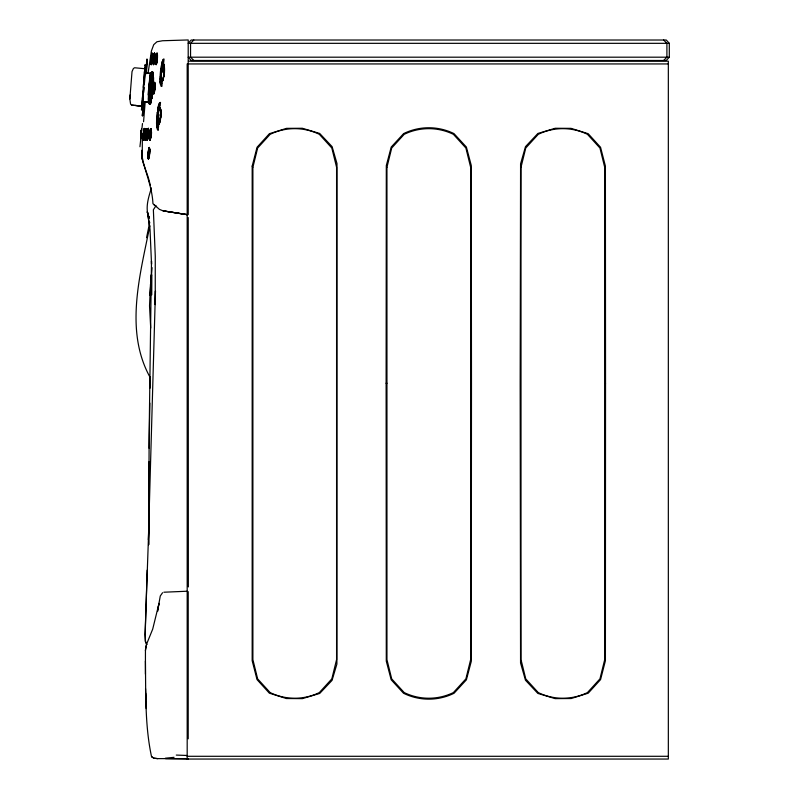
<?xml version="1.0" encoding="UTF-8"?>
<svg xmlns="http://www.w3.org/2000/svg" width="799" height="799" viewBox="0 0 799 799"><rect width="100%" height="100%" fill="white"/><g stroke="black" fill="none" stroke-linecap="round" stroke-linejoin="round"><path stroke-width="1.2" d="M148.684 509.123L148.684 544.688M151.84 274.916L151.75 294.871M156.544 122.806L157.193 120.309L157.193 121.108A10.257 1.818 -85.1 0 0 157.293 123.226A9.828 1.768 -85 0 0 157.493 124.914L156.944 127.93L156.544 122.806L156.654 125.693M157.443 120.689C158.891 93.902 163.665 114.047 158.921 124.824A8.14 1.488 -84.7 0 1 157.982 124.824L157.443 120.689L158.182 111.63M157.633 120.18L157.663 123.645L157.633 119.101A8.499 1.498 -85.2 0 1 157.832 115.555L157.962 114.377M160.739 77.693L160.739 76.894L160.1 78.312L160.209 82.277M386.117 383.24L386.307 165.553L391.21 147.056L403.615 133.603A57.218 57.218 0 0 1 453.972 133.593L466.376 147.036L471.28 165.483L471.48 383.24L471.29 661.332L466.396 679.829L454.002 693.292A57.148 57.148 0 0 1 403.545 693.262L391.17 679.759L386.287 661.143L386.117 383.24L386.956 383.24M148.205 177.208L142.841 161.907L141.763 155.775C145.098 171.795 152.21 187.026 152.949 203.715L156.534 206.561L154.187 205.123M153.108 60.694L153.688 55.57M142.342 139.326L142.232 159.6M148.404 135.101C144.279 155.106 149.812 110.642 148.254 136.469M148.175 155.196L148.434 158.671L149.253 156.814A5.643 0.769 -85.4 0 0 149.803 151.5L149.293 147.445L147.915 155.356M148.424 152.989L148.334 152.379L148.274 154.117L148.424 152.989L148.374 153.628M151.75 63.261L152.21 53.034L152.259 59.585M160.06 120.19L160.789 109.533L160.709 116.854L158.941 123.845A7.221 1.318 -84.7 0 1 158.122 123.855L157.673 121.178M188.224 591.64L188.204 738.825M141.763 156.274L141.793 150.292M147.236 211.635L149.173 218.107C144.809 208.359 148.484 197.503 151.46 187.915M153.158 63.261L154.447 53.044L154.597 59.595L153.478 64.739L153.877 54.512M143.011 137.688L143.121 136.239L143.181 140.215L143.72 129.997M143.99 129.258L143.311 140.045M144.319 129.198L144.16 133.743C145.018 119.051 142.681 139.615 143.201 133.733L143.111 134.931L143.171 134.012M146.197 132.514L146.027 128.539L145.518 130.437L145.698 129.198M149.013 461.772L148.714 509.033L149.013 471.09M149.383 155.366L149.603 148.115L148.724 149.872A5.643 0.769 -85.4 0 0 148.274 153.348M149.633 151.42L149.693 148.914C149.413 165.653 146.167 158.182 149.083 147.605L149.643 150.302M152.269 53.773L152.06 53.203L150.921 60.744L151.071 58.327L150.871 59.106L151.241 64.729L151.94 62.202L151.291 64.14L151.54 55.56M150.222 130.467L150.841 128.559L150.941 136.479L149.882 140.244L149.992 131.076M151.251 130.027L151.021 135.041L150.841 128.559L151.071 129.748M154.746 90.117L154.656 82.187L153.348 88.739L153.688 93.883L155.096 84.724L154.936 87.411M188.224 217.568L188.344 586.925M144.979 135.011L145.058 140.225L146.237 129.208L146.227 131.396M147.026 139.565L147.026 137.378L147.026 139.565L147.046 138.327M147.366 133.573L147.286 134.991L147.376 133.783M154.996 86.172L154.427 82.926M155.755 61.893L156.284 64.579L156.894 62.392A5.643 0.729 -84.9 0 0 157.493 57.079L157.283 53.603L156.484 55.451A5.643 0.729 -84.9 0 0 155.895 60.774L156.334 64.24L157.493 55.59L156.085 64.749L155.705 60.704L157.043 53.054L157.303 59.615M157.453 54.532L157.393 57.039L157.223 53.223M140.834 137.658L140.994 136.839L140.754 138.796L141.014 132.874L140.684 138.796L141.513 130.157L141.083 136.679M150.422 129.228L150.422 129.738L150.951 129.298M153.218 61.883L153.228 64.07L153.248 60.754M149.163 448.329L149.812 403.056M157.403 55.92L156.844 53.223L155.695 63.281L156.115 57.099M147.895 156.604L148.654 148.904M149.812 132.324L150.202 130.027L149.703 140.075L149.573 138.337M152.439 78.412L150.941 97.408L151.99 98.077L153.518 82.497L153.578 77.952L152.819 77.883C149.962 85.533 151.66 94.062 150.442 101.932A14.452 1.558 -84.8 0 1 149.153 103.85M153.468 92.694L153.688 93.883L153.428 88.669L153.298 92.414M155.825 60.704L156.065 57.049L156.025 58.477M152.11 60.954L152.409 55.89M156.035 59.965L155.705 60.704L156.085 57.957L155.965 60.295M148.514 132.524L148.594 130.017L148.444 133.763M154.597 53.213L154.527 59.526M155.995 58.177L155.865 57.508L155.815 58.816L156.065 57.049L155.705 60.704L156.095 59.565M150.092 388.124L150.302 376.978M153.208 60.694L153.458 57.029L153.158 60.754M153.168 60.964L153.548 57.248M147.885 129.208L148.534 131.406M149.004 90.157L148.684 98.007L150.262 77.883M148.794 101.932L149.773 90.547M158.452 116.075L158.841 114.666L158.502 115.585M148.404 97.408L149.902 78.412M161.668 69.803L162.946 64.09A8.07 1.478 -85.7 0 1 163.665 63.8C167.031 72.469 159.51 94.691 161.368 70.721M161.738 68.215L161.188 75.675L161.668 80.429A7.171 1.308 -84.8 0 0 162.487 80.419L164.105 74.766L164.204 65.268M146.267 132.314L146.127 133.753L146.297 130.007M148.155 158.961L148.005 155.146M150.921 60.744C151.45 50.756 150.951 63.53 150.831 59.935M153.498 60.774L153.638 64.24L154.357 62.392A5.643 0.639 -84.9 0 0 154.936 57.079L154.796 53.603L154.077 55.451M148.754 157.942L149.743 149.972M151.131 59.935L151.021 60.524L151.071 59.436L151.081 60.275M150.991 58.966L151.291 57.238L151.151 58.796L151.291 57.238L151.011 57.828M144.869 137.368L144.909 136.239L144.929 140.055M142.252 100.434L141.803 106.117L131.665 105.088L130.577 104.13L129.847 98.956L132.025 71.57L133.403 68.504L134.612 67.765L144.769 68.724L144 78.622L144.11 77.523M155.665 62.222L156.025 56.829M148.374 539.784L155.455 291.036L155.246 304.609L155.266 256.159L153.368 209.757L155.425 206.631M147.665 139.565L148.614 131.076M149.023 521.697L145.058 634.386L145.338 641.317L146.726 644.563M145.058 65.698L145.088 64.709L141.473 110.072L141.822 107.146M143.311 133.733L143.061 136.439M153.318 59.446L153.568 57.498M147.176 570.146L145.178 634.476L145.468 641.337L146.826 644.463M148.374 158.552L147.985 156.274L148.534 158.961L149.153 156.274M153.468 88.12C153.977 85.403 153.038 90.886 153.578 87.311M140.774 136.829L140.864 135.181M152.369 58.177L152.489 55.56M153.348 59.316L153.278 57.498M144.799 137.698L145.178 132.304M155.845 58.637L155.865 57.508L155.705 60.704L156.175 58.677L155.935 59.466M162.557 72.03L162.347 71.101L162.547 71.6M146.327 65.818L145.917 72.929M151.271 58.657L151.021 60.524L151.231 59.106M146.537 65.158L146.816 59.166L145.748 73.858M147.685 130.017L146.966 138.766M153.368 59.156L153.578 57.838M150.042 134.062L149.992 134.701M158.572 126.272L158.172 129.867M162.117 82.846L161.927 86.312L161.298 86.412A12.365 2.257 -84.5 0 1 160.779 85.563L161.138 81.947M163.395 77.763L164.424 70.741L163.745 65.069A7.161 1.308 -85.6 0 0 162.916 65.049L162.187 66.097L162.916 65.069M161.218 74.527L160.999 77.273L161.538 69.433L162.696 65.498M142.741 94.921L143.011 91.296M144.849 69.503L144.959 67.635M148.055 94.931L150.192 73.418L151.6 73.178M152.379 57.019L152.2 59.516M146.077 72.819L146.467 66.327M151.041 87.91L151.141 82.287A5.813 0.629 -85.7 0 0 150.472 82.287L149.593 93.543A5.813 0.629 -85.1 0 0 150.252 93.543L150.821 90.137M155.795 59.166L155.705 60.704L155.795 57.848M151.191 59.196L151.221 57.957L151.021 60.524L151.051 59.545M149.573 139.575L149.613 135.031M150.492 284.214L149.533 305.987L150.711 328.069M141.133 131.715L141.363 130.157L141.123 132.394M146.437 72.859L147.176 59.196L146.187 72.859M155.665 60.544L155.865 57.508L155.915 58.247M155.795 59.326L155.705 60.704L155.795 59.466M154.337 92.414L153.897 93.713L155.086 85.972M143.52 134.372L143.421 139.695L144.419 129.038L143.69 132.524M150.881 60.684L150.981 59.146L150.831 60.275M153.628 58.557L153.568 59.196L153.568 58.237M149.463 136.469L150.032 131.416M160.709 116.854L160.889 114.157M149.882 295.28L152.08 267.635M153.248 58.627L153.348 57.248L153.158 58.227M147.965 101.653L148.324 102.052L148.844 87.57L150.612 73.079L144.849 73.418L142.612 101.653L149.313 102.142L142.901 102.052L143.421 96.01M145.648 74.107L146.357 64.829M144.299 132.304L143.8 137.698M149.453 137.718L149.553 136.269M143.63 83.486L143.91 79.76M144.239 132.504L144.259 129.718M151.031 64.06L151.211 58.916L151.021 60.524L151.011 59.625M141.753 106.547L141.932 104.22M144.489 82.736L145.198 73.079L146.197 73.178M150.711 280.649L151.161 274.876M143.321 87.391L144.08 78.112M143.72 92.394L144.11 87.57M145.068 134.701L145.118 133.573M130.177 94.861L129.847 98.956M142.801 93.823L142.332 99.416M143.56 121.758L145.178 102.092M153.248 59.595L153.348 57.248L153.078 59.116L153.348 57.248L153.298 58.337M153.348 88.739L153.468 87.331M153.388 91.975L153.618 85.992L153.358 91.026M144.439 72.639L144.609 70.642M146.027 72.889L146.207 70.761M143.49 102.202L142.292 115.855L143.75 102.202M143.421 102.102L142.741 110.192L143.091 107.266M143.86 102.232L142.651 115.895L144.11 102.232M141.213 135.47L141.323 134.162L141.083 136.08M156.065 59.196L156.125 58.557M150.851 60.524L150.981 59.146M151.161 58.617L151.291 57.238L151.091 58.217M149.253 86.841L149.673 82.417M153.278 90.107L153.628 85.962M157.563 116.834L158.402 110.512M143.381 104.459L143.6 102.102M150.012 87.94L150.182 85.343M164.105 74.766L164.354 72.08M151.231 90.547L151.41 87.94M154.706 58.187L153.658 64.569L153.238 62.831M155.625 59.955L155.865 57.508L155.865 58.477M156.165 57.258L156.195 58.247M151.211 133.703L150.082 140.075L149.653 139.056M147.116 135.021L146.976 136.459L147.495 131.066M151.391 57.198L152.16 53.623L152.549 57.079A5.643 0.639 -84.9 0 1 151.97 62.392L151.251 64.24L151.101 60.744L151.121 63.6M143.96 136.449L144.06 135.011M151.131 133.773L151.161 130.467M141.033 133.253L140.794 135.46L141.363 130.157M161.388 72.14L162.247 66.846M139.945 146.736L142.482 123.555M148.205 136.259L148.524 133.693M155.625 59.565L155.865 57.508M151.161 58.327L151.291 57.238L151.151 58.157M144.919 135.081L145.348 131.056L145.038 133.673M148.125 72.819L151.41 50.946L153.738 44.674L156.934 41.768L162.557 40.749L188.204 39.95L188.224 214.651M161.218 72.06L161.538 69.433M151.301 58.227L151.021 60.524L151.101 59.306M140.754 138.796L141.323 134.162M143.53 84.754L143.6 84.195M150.232 85.593L150.382 81.178M157.483 118.172L157.832 115.555M153.268 60.534L153.048 59.545M160.239 119.111L160.399 117.962A8.529 1.628 -85.2 0 0 160.689 114.387M147.985 153.987L148.284 152.489M151.181 90.297L151.241 98.007L152.819 77.883L152.369 80.08M157.223 59.545L157.413 58.207M149.473 153.927L149.663 152.589M154.257 62.212L154.397 60.764M156.195 57.508L156.025 58.637L156.204 57.848M153.678 86.172L154.237 82.856M153.478 59.685L153.608 57.957L153.528 59.486M143.88 129.198L143.151 135.071L143.271 133.413M150.741 137.728L150.881 136.269M153.338 60.285L153.198 59.316M158.122 113.228L158.292 112.14M145.358 131.386L145.867 128.699L146.217 130.447M145.428 650.636L146.267 645.612M149.892 135.191L149.982 133.463L149.952 134.981M163.595 76.774L163.785 75.685A8.519 1.628 -85.2 0 0 164.175 72.15M145.568 138.756L146.187 133.683L145.388 139.555M149.653 133.693L149.862 132.534M156.504 64.08L156.914 61.893M157.912 108.015L157.803 112.429L157.932 111.62A10.327 1.838 -85.3 0 1 158.362 109.393L158.751 104.729L157.543 110.062L158.112 107.086M153.228 59.615L153.048 60.285L153.208 59.446M154.686 89.907L154.906 88.749M147.875 138.766L148.035 137.378M150.991 73.957L150.542 82.816L150.072 77.293L150.651 74.247A14.092 1.518 -86.1 0 1 152.259 74.247L151.381 82.307L152.429 82.886M148.854 103.451L148.404 98.527L149.733 93.074L149.793 94.532A6.811 0.729 -85.1 0 0 150.562 94.542M150.252 82.307L150.502 80.999A7.141 0.769 -85.8 0 1 151.321 80.999L151.381 82.307M150.512 83.525L150.831 81.348A6.801 0.729 -85.8 0 1 151.42 80.449M156.244 55.91L156.414 54.522M151.371 56.809L151.55 55.89M153.048 59.945L153.208 59.156M151.62 93.143L150.861 93.074L150.232 94.821A7.151 0.769 -85.1 0 1 149.413 94.831L149.363 93.523M150.891 92.364L150.572 93.892A6.142 0.659 -85.1 0 1 149.872 93.892M146.557 237.683L149.753 222.232M151.67 82.816L152.819 77.323L152.639 73.957A14.422 1.558 -86.1 0 0 151.66 72.04M153.118 80.15L153.388 74.027A14.402 1.558 -86.1 0 0 152.419 72.11M150.492 93.523L150.751 98.527L149.413 103.451M153.997 84.674L154.517 82.806L154.886 83.376M151.79 96.439L151.191 102.002A14.432 1.558 -84.8 0 1 149.912 103.92M149.812 225.977C140.075 275.136 124.145 331.006 150.342 377.807M151.69 55.451L152.03 53.773M153.048 60.285L153.218 59.555M153.897 93.713L154.317 91.975M158.641 109.523L158.701 110.272L159.9 107.106M143.56 131.046L143.71 130.437M158.701 110.272L159.4 107.505L158.891 108.674M150.242 130.946L151.171 129.098L151.52 132.564A5.643 0.899 -85.4 0 1 150.951 137.897L150.022 139.745L149.673 136.269M151.001 58.786L151.041 58.457M162.067 65.338L162.297 61.303L160.919 67.735L161.348 69.014A10.477 1.838 -85.2 0 1 161.758 66.697M158.322 106.217L158.751 104.729M161.028 78.392L161.218 77.753L161.358 80.909L161.108 79.381M151.75 62.821L151.94 62.202M143.351 139.485L143.63 138.746M145.568 138.317L145.758 137.708M153.808 84.714L154.227 83.376M155.955 59.326L156.175 58.677L155.985 59.166M162.726 80.919L163.246 79.391M159.41 122.816L160.18 120.699L159.64 122.067M158.921 109.523L160.01 108.215L160.719 112.15M154.986 84.724L154.966 82.866L155.006 85.054M162.756 60.145L162.726 63.361M159.211 103.56L159.011 107.176A9.238 1.688 -85.7 0 1 160.15 105.997L160.499 102.522A12.305 2.247 -85.9 0 0 159.65 102.811L159.211 103.56L159.65 102.801M154.117 92.694L153.588 93.143M150.112 139.515L150.532 138.776M159.211 124.284L160.899 116.175L160.12 108.055L159.071 109.034L157.922 116.175L158.691 124.284L159.181 123.416M160.12 77.163L160.749 76.035M156.564 120.579L157.203 119.45A10.826 1.908 -85.2 0 1 157.663 113.268M145.208 140.055L145.248 139.485M669.302 57.188L666.286 60.484L191.171 60.484L188.155 57.188L669.302 57.188L669.302 43.326L666.286 40.02L191.171 40.02L188.155 43.326L669.302 43.326M193.827 40.02L190.552 43.326L190.552 57.188L193.827 60.484M663.619 60.484L666.905 57.188L666.905 43.326L663.619 40.02M147.136 140.065L147.495 139.495M162.557 592.748L160.279 595.994L157.533 611.385L159.021 603.365L152.709 629.093L146.297 644.883L145.448 649.996L145.418 674.146M174.072 757.332L165.363 758.211M163.855 592.219L187.026 591.23M151.391 83.426L152.429 83.446M157.753 129.828L158.392 129.738L157.753 129.828A12.454 2.277 -84.5 0 1 157.223 128.989L157.593 125.363A9.238 1.688 -84.8 0 0 158.572 126.282M188.434 61.183L668.334 61.183L668.334 759.05L187.186 759.05L187.186 63.94L668.334 63.94M144.849 73.418L150.192 73.418M143.48 101.653L145.288 101.653M131.645 105.088L141.793 106.117L135.43 105.448M141.493 129.029L141.153 133.593M187.186 756.293L668.334 756.293M153.498 87.461L153.897 86.991L153.408 88.499M188.204 758.621L157.593 758.621L153.808 758.191L151.54 756.663C144.819 725.462 145.887 692.843 145.408 660.993M165.523 758.631L188.204 759.05M176.289 755.075L187.016 755.474M152.419 77.293L153.568 77.393M150.751 98.527L151.9 98.637M151.71 92.584L150.681 92.404M157.753 758.621L153.987 758.191L151.54 756.663M187.076 214.601L163.066 210.846L159.4 209.358L155.715 206.072M187.096 214.601L163.066 210.846L187.056 214.681M149.243 148.025L149.293 147.445L149.523 148.634M154.537 53.783L154.447 53.044L154.067 54.232L154.447 53.044L154.636 54.232M147.106 139.046L147.336 139.655M142.082 158.492L141.763 155.775L142.671 159.231M143.231 139.635L143.181 140.215L143.081 139.026M163.665 63.79L164.055 64.589M157.683 113.308L157.213 112.319A14.542 2.447 -85.2 0 0 156.604 120.519M161.228 69.883L160.759 68.904A14.582 2.507 -85.2 0 0 160.11 77.183M147.206 139.495L147.465 140.065M148.814 217.038L149.163 218.067L147.416 212.164L150.012 229.243L151.53 264.189L151.5 261.003L149.143 434.846L148.684 544.588M148.484 178.167L150.342 185.268M147.416 212.184L149.713 226.127M151.021 188.534L151.48 190.711M153.408 58.627L153.408 58.337M160.379 83.845L160.15 81.378L160.489 84.514L160.829 79.84A10.247 1.828 -85.1 0 1 160.739 77.703M148.444 129.738L148.254 128.549L148.344 129.278M153.418 58.467L153.508 59.116M150.991 62.202L151.061 62.821M144.289 130.437L144.349 131.056M156.834 127.271L156.544 121.728M151.201 131.416L151.281 132.334M164.145 66.856L164.264 69.813M151.181 63.99L151.241 64.729M140.714 136.669L140.764 137.378M154.726 55.91L154.786 56.819M145.718 696.468L145.877 699.305L145.558 688.698M151.88 95.88L151.99 98.077M151.51 81.997L151.58 83.525M145.618 693.123L146.227 708.613M145.038 137.897L145.388 139.745L145.847 137.897A5.643 0.579 -85.4 0 0 146.367 132.574L146.237 129.098L145.598 130.946A5.643 0.569 -85.4 0 0 145.368 132.584M153.298 63.55L153.338 64.569M161.288 78.632L161.358 80.909M146.147 128.709L146.167 129.728M160.1 78.312L160.11 80.409M155.036 84.644L155.046 86.272A5.653 0.729 -86.4 0 1 154.597 91.605L153.847 93.473L153.548 90.007A5.643 0.729 -86.4 0 1 153.778 86.312M150.811 81.997A6.142 0.659 -85.7 0 1 151.341 81.178M161.768 66.736A10.167 1.808 -85.3 0 1 162.067 65.398M162.726 63.341A9.139 1.668 -85.7 0 1 163.695 62.592L164.045 59.096A12.275 2.247 -85.9 0 0 162.756 60.115M162.117 82.826A9.179 1.678 -84.5 0 1 161.138 81.987M160.709 76.105A10.856 1.948 -85.2 0 1 161.188 69.813M149.812 103.421A14.302 1.458 -85.4 0 0 150.931 102.332L152.929 88.18L153.208 73.818A14.302 1.458 -85.4 0 0 152.989 72.589M151.031 60.624A5.643 0.639 -84.9 0 1 151.61 55.301M153.408 60.624A5.643 0.639 -84.9 0 1 153.738 56.929M149.543 136.13A5.643 0.899 -85.4 0 1 149.643 134.282M149.832 132.434A5.643 0.899 -85.4 0 1 150.112 130.806M147.296 134.422A5.643 0.709 -85.4 0 0 147.186 136.279L147.416 139.745L148.175 137.897A5.643 0.709 -85.4 0 0 148.724 132.564L148.494 129.098L147.735 130.946A5.643 0.709 -85.4 0 0 147.485 132.574M252.184 166.122L252.174 660.703L257.018 679.579L269.353 693.172L286.402 698.536L302.392 698.636L319.68 693.462L332.054 680.368L336.898 664.069L336.978 163.515L332.094 146.617L319.69 133.453L302.382 128.269L286.521 128.349L269.403 133.693L257.038 147.276L252.184 166.122M252.893 167.251L252.893 659.654L257.648 678.89L270.142 692.573A56.349 56.349 0 0 0 319.34 692.573L331.825 678.89L336.579 659.654L336.579 167.251L331.825 148.015L319.34 134.322A56.349 56.349 0 0 0 270.142 134.322L257.648 148.015L252.893 167.251M386.956 167.251L386.956 659.654L391.71 678.89L404.194 692.573A56.349 56.349 0 0 0 453.393 692.573L465.887 678.89L470.641 659.654L470.641 167.251L465.887 148.015L453.393 134.322A56.349 56.349 0 0 0 404.194 134.322L391.71 148.015L386.956 167.251M521.008 167.251L521.008 659.654L525.762 678.89L538.256 692.573A56.349 56.349 0 0 0 587.455 692.573L599.939 678.89L604.693 659.654L604.693 167.251L599.939 148.015L587.455 134.322A56.349 56.349 0 0 0 538.256 134.322L525.762 148.015L521.008 167.251M605.532 383.24L605.412 660.743L600.568 679.599L588.224 693.182L571.155 698.536L555.125 698.626L537.847 693.422L525.462 680.209L520.558 662.97L520.169 383.24L520.578 163.815L525.482 146.656L537.877 133.463L555.185 128.269L571.055 128.349L588.184 133.693L600.548 147.266L605.402 166.092L605.532 383.24M151.171 73.868L151.141 77.533L150.602 77.533L151.171 73.868M148.864 98.577L148.834 102.242L149.413 98.577L148.864 98.577M161.478 72.579L161.398 77.873L162.577 80.729L164.454 72.669L163.885 64.529L162.806 65.478L161.478 72.579M149.203 85.074L148.794 90.137L149.203 85.074M151.49 85.024L151.071 90.087L151.49 85.024"/></g></svg>
